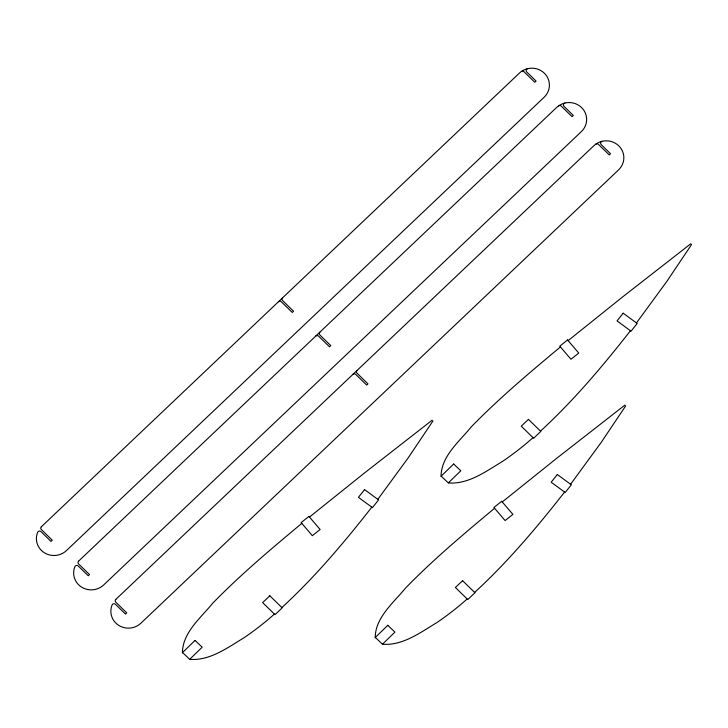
<?xml version="1.0" encoding="UTF-8"?>
<svg xmlns="http://www.w3.org/2000/svg" width="728" height="728" viewBox="0 0 728 728"><rect width="100%" height="100%" fill="white"/><g stroke="black" fill="none" stroke-linecap="round" stroke-linejoin="round"><path stroke-width="1.09" d="M432.978 420.93L408.308 457.694L377.832 499.363M691.6 244.499L666.939 281.272L636.454 322.932M625.734 405.815L601.073 442.588L570.597 484.247M371.826 507.17C344.107 542.542 315.024 577.095 281.873 607.543M630.448 330.74C602.729 366.111 573.646 400.664 540.495 431.113M564.591 492.055C536.873 527.436 507.78 561.989 474.629 592.428M301.82 523.377C271.171 548.894 240.559 574.629 212.713 603.23C200.801 617.881 182.501 632.577 182.419 652.943M309.491 517.062L363.681 473.6L432.195 420.165M560.442 346.947C529.793 372.463 499.18 398.198 471.344 426.799C459.423 441.45 441.123 456.147 441.041 476.512M568.122 340.631L622.303 297.179L690.817 243.734M494.585 508.271C463.936 533.788 433.315 559.514 405.478 588.124C393.566 602.766 375.257 617.462 375.184 637.837M502.256 501.956L556.447 458.494L624.961 405.059M448.566 482.928C468.605 484.448 486.34 471.143 502.702 461.279A297.989 286.586 -4.4 0 0 533.033 437.665M382.71 644.244C402.748 645.772 420.484 632.468 436.836 622.595A297.989 286.586 -4.4 0 0 467.167 598.989M189.944 659.359C209.983 660.878 227.718 647.574 244.08 637.71A297.989 286.586 -4.4 0 0 274.401 614.095M595.768 144.153A2.029 1.956 -4.4 0 1 598.416 144.353L609.245 154.918L610.519 153.717L601.155 144.572A2.029 1.956 -4.4 0 1 602.138 141.305M352.898 374.401A2.029 1.956 -4.4 0 1 355.764 374.41L366.712 385.094L367.986 383.884L357.039 373.2A2.029 1.956 -4.4 0 1 357.066 370.443M558.567 105.879A2.029 1.956 -4.4 0 1 561.206 106.079L572.044 116.644L573.318 115.443L563.945 106.297A2.029 1.956 -4.4 0 1 564.937 103.03M315.688 336.127A2.029 1.956 -4.4 0 1 318.564 336.136L329.511 346.819L330.785 345.609L319.838 334.925A2.029 1.956 -4.4 0 1 319.865 332.168M521.321 71.517A2.029 1.956 -4.4 0 1 523.969 71.717L534.798 82.282L536.072 81.072L526.708 71.936A2.029 1.956 -4.4 0 1 527.691 68.66M278.451 301.756A2.029 1.956 -4.4 0 1 281.317 301.774L292.265 312.449L293.539 311.247L282.591 300.564A2.029 1.956 -4.4 0 1 282.619 297.798M364.555 489.625L358.422 497.342L372.436 507.616L378.56 499.899L364.555 489.625M623.177 313.195L617.044 320.911L631.058 331.185L637.191 323.469L623.177 313.195M557.311 474.51L551.178 482.227L565.192 492.501L571.325 484.784L557.311 474.51M41.341 526.79L41.323 526.808A2.029 1.956 -4.4 0 0 41.332 529.529L52.28 540.212L51.005 541.414L40.995 531.64A2.029 1.956 -4.4 0 0 37.656 532.305A17.672 16.999 -4.4 0 0 44.281 552.716A17.672 16.999 -4.4 0 0 66.439 550.577L544.107 97.261A17.672 16.999 -4.4 0 0 544.353 73.219A17.672 16.999 -4.4 0 0 519.364 73.118L41.341 526.79M78.588 561.151L78.569 561.179A2.029 1.956 -4.4 0 0 78.578 563.891L89.526 574.574L88.252 575.775L78.233 566.011A2.029 1.956 -4.4 0 0 74.902 566.666A17.672 16.999 -4.4 0 0 81.518 587.077A17.672 16.999 -4.4 0 0 103.685 584.939L581.354 131.622A17.672 16.999 -4.4 0 0 581.599 107.58A17.672 16.999 -4.4 0 0 556.611 107.48L78.633 561.106M115.788 599.426L115.77 599.453A2.029 1.956 -4.4 0 0 115.788 602.165L126.727 612.849L125.453 614.05L115.443 604.285A2.029 1.956 -4.4 0 0 112.103 604.95A17.672 16.999 -4.4 0 0 118.728 625.352A17.672 16.999 -4.4 0 0 140.886 623.214L618.554 169.897A17.672 16.999 -4.4 0 0 618.8 145.855A17.672 16.999 -4.4 0 0 593.82 145.755L115.788 599.426M195.031 640.422L182.564 652.543L189.699 659.331L202.166 647.219L195.031 640.422M453.662 463.991L441.186 476.112L448.321 482.91L460.788 470.789L453.662 463.991M387.796 625.316L375.329 637.428L382.455 644.225L394.931 632.113L387.796 625.316M269.824 595.786L262.635 602.611L275.002 614.678L282.191 607.853L269.824 595.786M528.446 419.355L521.257 426.18L533.624 438.247L540.813 431.422L528.446 419.355M462.58 580.68L455.391 587.496L467.767 599.572L474.956 592.747L462.58 580.68M308.936 516.407L301.146 522.595L312.339 535.681L320.129 529.493L308.936 516.407M567.558 339.976L559.768 346.164L570.97 359.25L578.76 353.062L567.558 339.976M501.692 501.301L493.912 507.48L505.105 520.565L512.894 514.387L501.692 501.301"/></g></svg>
